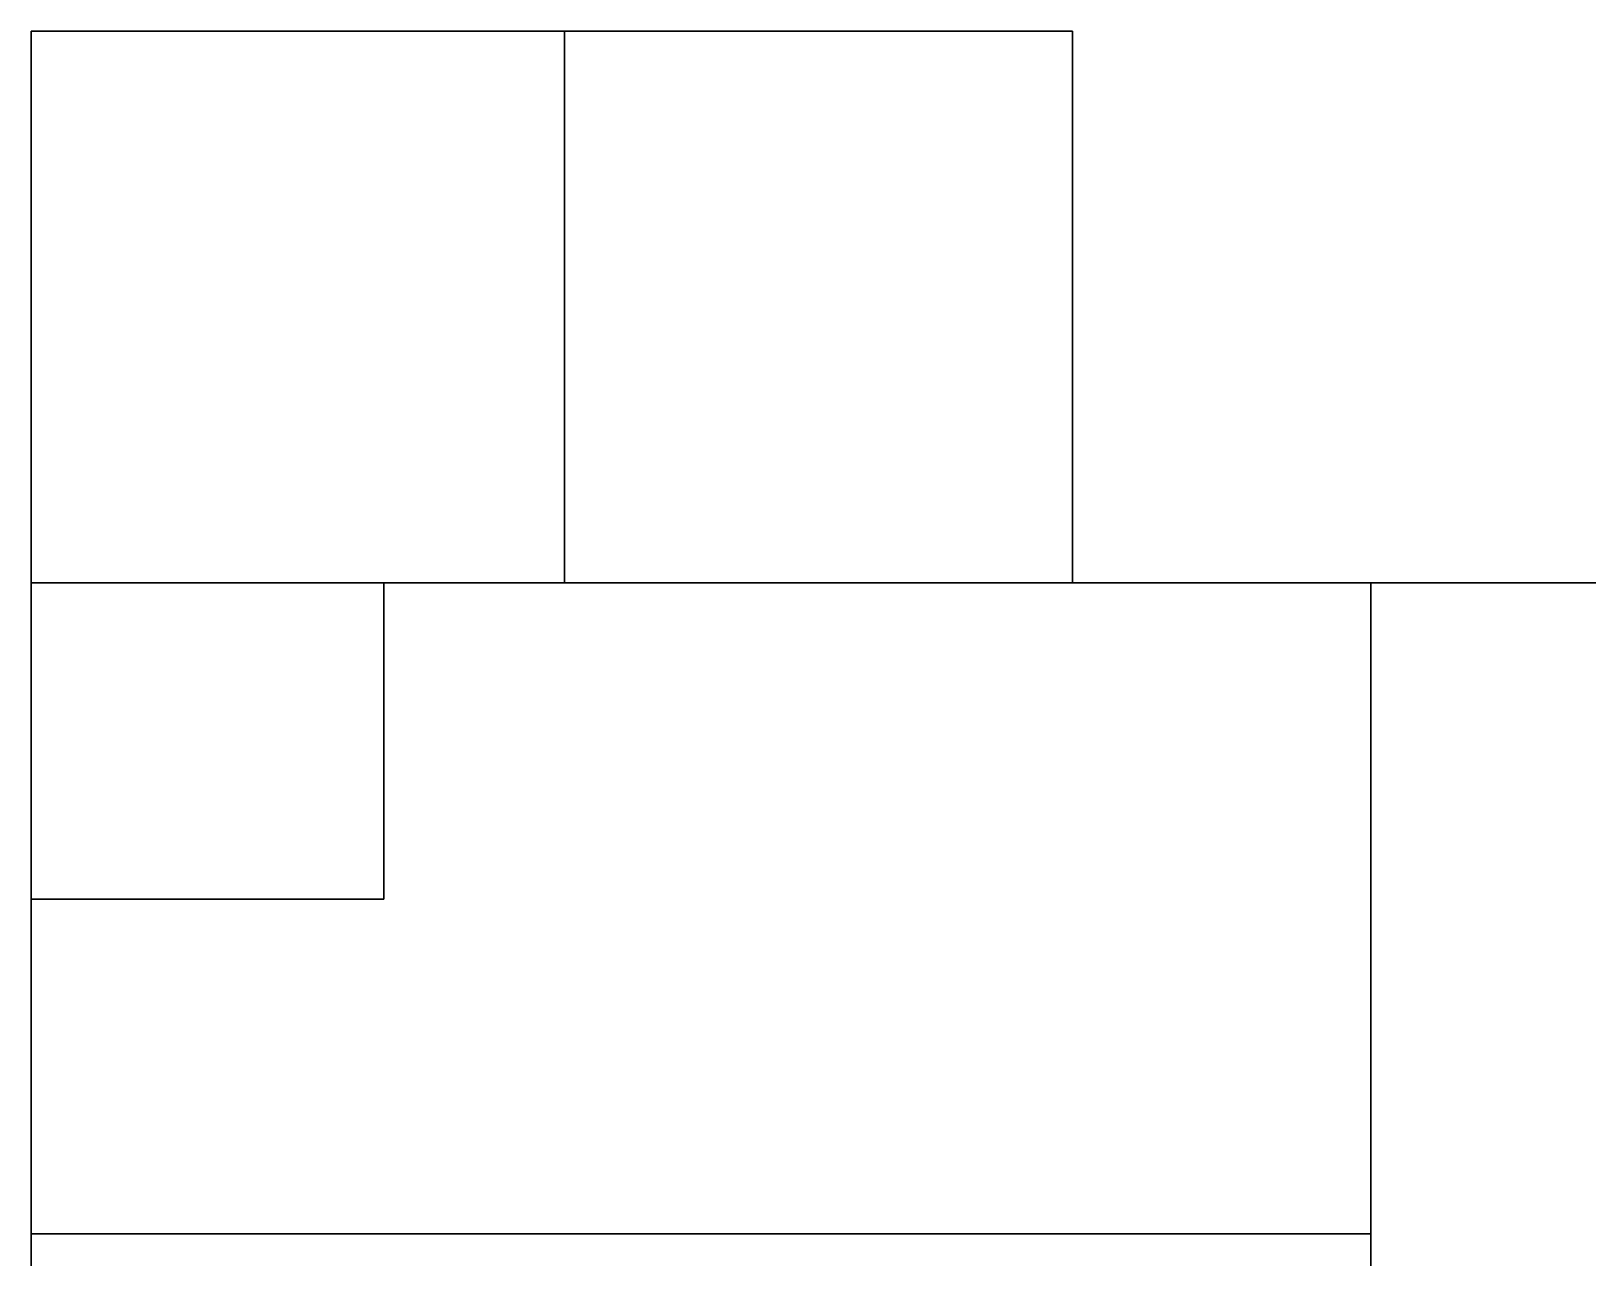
# Model space of a CAD drawing. Header units: metres. Extents: x -14 to 17.2, y -1.1 to 13.3.
# Drawn here: x 0 to 8.61, y 6.52 to 13.3 of the extents above; entities that cross this region are included whole.
import ezdxf

# ---------------------------------------------------------------- set-up
doc = ezdxf.new("R2010")
doc.units = ezdxf.units.M

msp = doc.modelspace()

# ---------------------------------------------------------------- linework, layer by layer
at = {"layer": 'F1_CNW_BWC', "color": 43}
for points in [[(1.95, 10.25, 2.6), (1.95, 10.25), (0, 10.25), (0, 10.25, 2.6)], [(0, 10.25, 2.6), (0, 10.25), (0, 8.5), (0, 8.5, 2.6)], [(1.95, 8.5, 2.6), (1.95, 8.5), (1.95, 10.25), (1.95, 10.25, 2.6)], [(0, 8.5, 2.6), (0, 8.5), (1.95, 8.5), (1.95, 8.5, 2.6)]]:
    msp.add_3dface(points, dxfattribs=at)
at = {"layer": 'F1_CNW_BWC', "color": 8}
msp.add_3dface([(1.95, 10.25), (1.95, 8.5), (0, 8.5), (0, 10.25)], dxfattribs=at)
at = {"layer": 'F1_CNW_BWC', "color": 15}
msp.add_3dface([(0, 10.25, 2.6), (0, 8.5, 2.6), (1.95, 8.5, 2.6), (1.95, 10.25, 2.6)], dxfattribs=at)
at = {"layer": 'F1_CNW_BWC', "color": 45}
msp.add_3dface([(1.95, 9.3, 2.1), (1.95, 9.3), (1.95, 10.1), (1.95, 10.1, 2.1)], dxfattribs=at)
at = {"layer": 'F1_CNW_BWC', "color": 143}
msp.add_3dface([(0, 9.3, 2.1), (0, 9.3, 1.5), (0, 8.7, 1.5), (0, 8.7, 2.1)], dxfattribs=at)
at = {"layer": 'F1_CNW_DORM1', "color": 43}
for points in [[(2.95, 13.3, 2.6), (2.95, 13.3), (0, 13.3), (0, 13.3, 2.6)], [(0, 13.3, 2.6), (0, 13.3), (0, 10.25), (0, 10.25, 2.6)], [(2.95, 10.25, 2.6), (2.95, 10.25), (2.95, 13.3), (2.95, 13.3, 2.6)], [(0, 10.25, 2.6), (0, 10.25), (1.95, 10.25), (1.95, 10.25, 2.6)], [(1.95, 10.25, 2.6), (1.95, 10.25), (2.95, 10.25), (2.95, 10.25, 2.6)]]:
    msp.add_3dface(points, dxfattribs=at)
at = {"layer": 'F1_CNW_DORM1', "color": 8}
msp.add_3dface([(2.95, 13.3), (2.95, 10.25), (0, 10.25), (0, 13.3)], dxfattribs=at)
at = {"layer": 'F1_CNW_DORM1', "color": 15}
msp.add_3dface([(0, 13.3, 2.6), (0, 10.25, 2.6), (2.95, 10.25, 2.6), (2.95, 13.3, 2.6)], dxfattribs=at)
at = {"layer": 'F1_CNW_DORM1', "color": 143}
msp.add_3dface([(2.075, 13.3, 2.3), (2.075, 13.3, 1.1), (0.875, 13.3, 1.1), (0.875, 13.3, 2.3)], dxfattribs=at)
at = {"layer": 'F1_CNW_DORM1', "color": 45}
msp.add_3dface([(2.05, 10.25, 2.1), (2.05, 10.25), (2.85, 10.25), (2.85, 10.25, 2.1)], dxfattribs=at)
at = {"layer": 'F1_CNW_DORM2', "color": 43}
for points in [[(5.76, 13.3, 2.6), (5.76, 13.3), (2.95, 13.3), (2.95, 13.3, 2.6)], [(2.95, 13.3, 2.6), (2.95, 13.3), (2.95, 10.25), (2.95, 10.25, 2.6)], [(5.76, 10.25, 2.6), (5.76, 10.25), (5.76, 13.3), (5.76, 13.3, 2.6)], [(2.95, 10.25, 2.6), (2.95, 10.25), (5.76, 10.25), (5.76, 10.25, 2.6)]]:
    msp.add_3dface(points, dxfattribs=at)
at = {"layer": 'F1_CNW_DORM2', "color": 8}
msp.add_3dface([(5.76, 13.3), (5.76, 10.25), (2.95, 10.25), (2.95, 13.3)], dxfattribs=at)
at = {"layer": 'F1_CNW_DORM2', "color": 15}
msp.add_3dface([(2.95, 13.3, 2.6), (2.95, 10.25, 2.6), (5.76, 10.25, 2.6), (5.76, 13.3, 2.6)], dxfattribs=at)
at = {"layer": 'F1_CNW_DORM2', "color": 143}
msp.add_3dface([(4.955, 13.3, 2.3), (4.955, 13.3, 1.1), (3.755, 13.3, 1.1), (3.755, 13.3, 2.3)], dxfattribs=at)
at = {"layer": 'F1_CNW_DORM2', "color": 45}
msp.add_3dface([(3.05, 10.25, 2.1), (3.05, 10.25), (3.85, 10.25), (3.85, 10.25, 2.1)], dxfattribs=at)
at = {"layer": 'F1_CNW_LIV', "color": 8}
msp.add_polyline3d([(7.41, 10.25, 0), (7.41, 6.65, 0), (0, 6.65, 0), (0, 8.5, 0), (1.95, 8.5, 0), (1.95, 10.25, 0)], close=True, dxfattribs=at)
at = {"layer": 'F1_CNW_LIV', "color": 15}
msp.add_polyline3d([(0, 8.5, 2.6), (0, 6.65, 2.6), (7.41, 6.65, 2.6), (7.41, 10.25, 2.6), (1.95, 10.25, 2.6), (1.95, 8.5, 2.6)], close=True, dxfattribs=at)
at = {"layer": 'F1_CNW_LIV', "color": 43}
for points in [[(2.95, 10.25, 2.6), (2.95, 10.25), (1.95, 10.25), (1.95, 10.25, 2.6)], [(1.95, 10.25, 2.6), (1.95, 10.25), (1.95, 8.5), (1.95, 8.5, 2.6)], [(5.76, 10.25, 2.6), (5.76, 10.25), (2.95, 10.25), (2.95, 10.25, 2.6)], [(7.41, 10.25, 2.6), (7.41, 10.25), (5.76, 10.25), (5.76, 10.25, 2.6)], [(7.41, 6.65, 2.6), (7.41, 6.65), (7.41, 10.25), (7.41, 10.25, 2.6)], [(1.95, 8.5, 2.6), (1.95, 8.5), (0, 8.5), (0, 8.5, 2.6)], [(0, 8.5, 2.6), (0, 8.5), (0, 6.65), (0, 6.65, 2.6)], [(0, 6.65, 2.6), (0, 6.65), (7.41, 6.65), (7.41, 6.65, 2.6)]]:
    msp.add_3dface(points, dxfattribs=at)
at = {"layer": 'F1_CNW_LIV', "color": 45}
for points in [[(2.85, 10.25, 2.1), (2.85, 10.25), (2.05, 10.25), (2.05, 10.25, 2.1)], [(3.85, 10.25, 2.1), (3.85, 10.25), (3.05, 10.25), (3.05, 10.25, 2.1)], [(1.95, 10.1, 2.1), (1.95, 10.1), (1.95, 9.3), (1.95, 9.3, 2.1)], [(7.41, 9.15, 2.1), (7.41, 9.15), (7.41, 9.95), (7.41, 9.95, 2.1)]]:
    msp.add_3dface(points, dxfattribs=at)
at = {"layer": 'F1_CNW_LIV', "color": 143}
for points in [[(7.085, 10.25, 2.3), (7.085, 10.25, 0.7), (6.085, 10.25, 0.7), (6.085, 10.25, 2.3)], [(0, 8.075, 2.3), (0, 8.075, 1.1), (0, 7.075, 1.1), (0, 7.075, 2.3)]]:
    msp.add_3dface(points, dxfattribs=at)
at = {"layer": 'F1_CORE', "color": 43}
for points in [[(9.81, 10.25, 2.6), (9.81, 10.25), (7.41, 10.25), (7.41, 10.25, 2.6)], [(7.41, 10.25, 2.6), (7.41, 10.25), (7.41, 6.65), (7.41, 6.65, 2.6)], [(7.41, 6.65, 2.6), (7.41, 6.65), (7.41, 3.05), (7.41, 3.05, 2.6)]]:
    msp.add_3dface(points, dxfattribs=at)
at = {"layer": 'F1_CORE', "color": 8}
msp.add_3dface([(9.81, 10.25), (9.81, 3.05), (7.41, 3.05), (7.41, 10.25)], dxfattribs=at)
at = {"layer": 'F1_CORE', "color": 15}
msp.add_3dface([(7.41, 10.25, 2.6), (7.41, 3.05, 2.6), (9.81, 3.05, 2.6), (9.81, 10.25, 2.6)], dxfattribs=at)
at = {"layer": 'F1_CORE', "color": 45}
msp.add_3dface([(7.41, 9.95, 2.1), (7.41, 9.95), (7.41, 9.15), (7.41, 9.15, 2.1)], dxfattribs=at)
at = {"layer": 'F1_CSW_LIV', "color": 8}
msp.add_polyline3d([(7.41, 6.65, 0), (7.41, 3.05, 0), (1.95, 3.05, 0), (1.95, 4.8, 0), (0, 4.8, 0), (0, 6.65, 0)], close=True, dxfattribs=at)
at = {"layer": 'F1_CSW_LIV', "color": 15}
msp.add_polyline3d([(0, 6.65, 2.6), (0, 4.8, 2.6), (1.95, 4.8, 2.6), (1.95, 3.05, 2.6), (7.41, 3.05, 2.6), (7.41, 6.65, 2.6)], close=True, dxfattribs=at)
at = {"layer": 'F1_CSW_LIV', "color": 43}
for points in [[(7.41, 6.65, 2.6), (7.41, 6.65), (0, 6.65), (0, 6.65, 2.6)], [(0, 6.65, 2.6), (0, 6.65), (0, 4.8), (0, 4.8, 2.6)], [(7.41, 3.05, 2.6), (7.41, 3.05), (7.41, 6.65), (7.41, 6.65, 2.6)]]:
    msp.add_3dface(points, dxfattribs=at)
at = {"layer": 'F2_CNW_BWC', "color": 43}
for points in [[(1.95, 10.25, 5.2), (1.95, 10.25, 2.6), (0, 10.25, 2.6), (0, 10.25, 5.2)], [(0, 10.25, 5.2), (0, 10.25, 2.6), (0, 8.5, 2.6), (0, 8.5, 5.2)], [(1.95, 8.5, 5.2), (1.95, 8.5, 2.6), (1.95, 10.25, 2.6), (1.95, 10.25, 5.2)], [(0, 8.5, 5.2), (0, 8.5, 2.6), (1.95, 8.5, 2.6), (1.95, 8.5, 5.2)]]:
    msp.add_3dface(points, dxfattribs=at)
at = {"layer": 'F2_CNW_BWC', "color": 8}
msp.add_3dface([(1.95, 10.25, 2.6), (1.95, 8.5, 2.6), (0, 8.5, 2.6), (0, 10.25, 2.6)], dxfattribs=at)
at = {"layer": 'F2_CNW_BWC', "color": 15}
msp.add_3dface([(0, 10.25, 5.2), (0, 8.5, 5.2), (1.95, 8.5, 5.2), (1.95, 10.25, 5.2)], dxfattribs=at)
at = {"layer": 'F2_CNW_BWC', "color": 45}
msp.add_3dface([(1.95, 9.3, 4.7), (1.95, 9.3, 2.6), (1.95, 10.1, 2.6), (1.95, 10.1, 4.7)], dxfattribs=at)
at = {"layer": 'F2_CNW_BWC', "color": 143}
msp.add_3dface([(0, 9.3, 4.7), (0, 9.3, 4.1), (0, 8.7, 4.1), (0, 8.7, 4.7)], dxfattribs=at)
at = {"layer": 'F2_CNW_DORM1', "color": 43}
for points in [[(2.95, 13.3, 5.2), (2.95, 13.3, 2.6), (0, 13.3, 2.6), (0, 13.3, 5.2)], [(0, 13.3, 5.2), (0, 13.3, 2.6), (0, 10.25, 2.6), (0, 10.25, 5.2)], [(2.95, 10.25, 5.2), (2.95, 10.25, 2.6), (2.95, 13.3, 2.6), (2.95, 13.3, 5.2)], [(0, 10.25, 5.2), (0, 10.25, 2.6), (1.95, 10.25, 2.6), (1.95, 10.25, 5.2)], [(1.95, 10.25, 5.2), (1.95, 10.25, 2.6), (2.95, 10.25, 2.6), (2.95, 10.25, 5.2)]]:
    msp.add_3dface(points, dxfattribs=at)
at = {"layer": 'F2_CNW_DORM1', "color": 8}
msp.add_3dface([(2.95, 13.3, 2.6), (2.95, 10.25, 2.6), (0, 10.25, 2.6), (0, 13.3, 2.6)], dxfattribs=at)
at = {"layer": 'F2_CNW_DORM1', "color": 15}
msp.add_3dface([(0, 13.3, 5.2), (0, 10.25, 5.2), (2.95, 10.25, 5.2), (2.95, 13.3, 5.2)], dxfattribs=at)
at = {"layer": 'F2_CNW_DORM1', "color": 143}
msp.add_3dface([(2.075, 13.3, 4.9), (2.075, 13.3, 3.7), (0.875, 13.3, 3.7), (0.875, 13.3, 4.9)], dxfattribs=at)
at = {"layer": 'F2_CNW_DORM1', "color": 45}
msp.add_3dface([(2.05, 10.25, 4.7), (2.05, 10.25, 2.6), (2.85, 10.25, 2.6), (2.85, 10.25, 4.7)], dxfattribs=at)
at = {"layer": 'F2_CNW_DORM2', "color": 43}
for points in [[(5.76, 13.3, 5.2), (5.76, 13.3, 2.6), (2.95, 13.3, 2.6), (2.95, 13.3, 5.2)], [(2.95, 13.3, 5.2), (2.95, 13.3, 2.6), (2.95, 10.25, 2.6), (2.95, 10.25, 5.2)], [(5.76, 10.25, 5.2), (5.76, 10.25, 2.6), (5.76, 13.3, 2.6), (5.76, 13.3, 5.2)], [(2.95, 10.25, 5.2), (2.95, 10.25, 2.6), (5.76, 10.25, 2.6), (5.76, 10.25, 5.2)]]:
    msp.add_3dface(points, dxfattribs=at)
at = {"layer": 'F2_CNW_DORM2', "color": 8}
msp.add_3dface([(5.76, 13.3, 2.6), (5.76, 10.25, 2.6), (2.95, 10.25, 2.6), (2.95, 13.3, 2.6)], dxfattribs=at)
at = {"layer": 'F2_CNW_DORM2', "color": 15}
msp.add_3dface([(2.95, 13.3, 5.2), (2.95, 10.25, 5.2), (5.76, 10.25, 5.2), (5.76, 13.3, 5.2)], dxfattribs=at)
at = {"layer": 'F2_CNW_DORM2', "color": 143}
msp.add_3dface([(4.955, 13.3, 4.9), (4.955, 13.3, 3.7), (3.755, 13.3, 3.7), (3.755, 13.3, 4.9)], dxfattribs=at)
at = {"layer": 'F2_CNW_DORM2', "color": 45}
msp.add_3dface([(3.05, 10.25, 4.7), (3.05, 10.25, 2.6), (3.85, 10.25, 2.6), (3.85, 10.25, 4.7)], dxfattribs=at)
at = {"layer": 'F2_CNW_LIV', "color": 8}
msp.add_polyline3d([(7.41, 10.25, 2.6), (7.41, 6.65, 2.6), (0, 6.65, 2.6), (0, 8.5, 2.6), (1.95, 8.5, 2.6), (1.95, 10.25, 2.6)], close=True, dxfattribs=at)
at = {"layer": 'F2_CNW_LIV', "color": 15}
msp.add_polyline3d([(0, 8.5, 5.2), (0, 6.65, 5.2), (7.41, 6.65, 5.2), (7.41, 10.25, 5.2), (1.95, 10.25, 5.2), (1.95, 8.5, 5.2)], close=True, dxfattribs=at)
at = {"layer": 'F2_CNW_LIV', "color": 43}
for points in [[(2.95, 10.25, 5.2), (2.95, 10.25, 2.6), (1.95, 10.25, 2.6), (1.95, 10.25, 5.2)], [(1.95, 10.25, 5.2), (1.95, 10.25, 2.6), (1.95, 8.5, 2.6), (1.95, 8.5, 5.2)], [(5.76, 10.25, 5.2), (5.76, 10.25, 2.6), (2.95, 10.25, 2.6), (2.95, 10.25, 5.2)], [(7.41, 10.25, 5.2), (7.41, 10.25, 2.6), (5.76, 10.25, 2.6), (5.76, 10.25, 5.2)], [(7.41, 6.65, 5.2), (7.41, 6.65, 2.6), (7.41, 10.25, 2.6), (7.41, 10.25, 5.2)], [(1.95, 8.5, 5.2), (1.95, 8.5, 2.6), (0, 8.5, 2.6), (0, 8.5, 5.2)], [(0, 8.5, 5.2), (0, 8.5, 2.6), (0, 6.65, 2.6), (0, 6.65, 5.2)], [(0, 6.65, 5.2), (0, 6.65, 2.6), (7.41, 6.65, 2.6), (7.41, 6.65, 5.2)]]:
    msp.add_3dface(points, dxfattribs=at)
at = {"layer": 'F2_CNW_LIV', "color": 45}
for points in [[(2.85, 10.25, 4.7), (2.85, 10.25, 2.6), (2.05, 10.25, 2.6), (2.05, 10.25, 4.7)], [(3.85, 10.25, 4.7), (3.85, 10.25, 2.6), (3.05, 10.25, 2.6), (3.05, 10.25, 4.7)], [(1.95, 10.1, 4.7), (1.95, 10.1, 2.6), (1.95, 9.3, 2.6), (1.95, 9.3, 4.7)], [(7.41, 9.15, 4.7), (7.41, 9.15, 2.6), (7.41, 9.95, 2.6), (7.41, 9.95, 4.7)]]:
    msp.add_3dface(points, dxfattribs=at)
at = {"layer": 'F2_CNW_LIV', "color": 143}
for points in [[(7.085, 10.25, 4.9), (7.085, 10.25, 3.3), (6.085, 10.25, 3.3), (6.085, 10.25, 4.9)], [(0, 8.075, 4.9), (0, 8.075, 3.7), (0, 7.075, 3.7), (0, 7.075, 4.9)]]:
    msp.add_3dface(points, dxfattribs=at)
at = {"layer": 'F2_CORE', "color": 43}
for points in [[(9.81, 10.25, 5.2), (9.81, 10.25, 2.6), (7.41, 10.25, 2.6), (7.41, 10.25, 5.2)], [(7.41, 10.25, 5.2), (7.41, 10.25, 2.6), (7.41, 6.65, 2.6), (7.41, 6.65, 5.2)], [(7.41, 6.65, 5.2), (7.41, 6.65, 2.6), (7.41, 3.05, 2.6), (7.41, 3.05, 5.2)]]:
    msp.add_3dface(points, dxfattribs=at)
at = {"layer": 'F2_CORE', "color": 8}
msp.add_3dface([(9.81, 10.25, 2.6), (9.81, 3.05, 2.6), (7.41, 3.05, 2.6), (7.41, 10.25, 2.6)], dxfattribs=at)
at = {"layer": 'F2_CORE', "color": 15}
msp.add_3dface([(7.41, 10.25, 5.2), (7.41, 3.05, 5.2), (9.81, 3.05, 5.2), (9.81, 10.25, 5.2)], dxfattribs=at)
at = {"layer": 'F2_CORE', "color": 45}
msp.add_3dface([(7.41, 9.95, 4.7), (7.41, 9.95, 2.6), (7.41, 9.15, 2.6), (7.41, 9.15, 4.7)], dxfattribs=at)
at = {"layer": 'F2_CSW_LIV', "color": 8}
msp.add_polyline3d([(7.41, 6.65, 2.6), (7.41, 3.05, 2.6), (1.95, 3.05, 2.6), (1.95, 4.8, 2.6), (0, 4.8, 2.6), (0, 6.65, 2.6)], close=True, dxfattribs=at)
at = {"layer": 'F2_CSW_LIV', "color": 15}
msp.add_polyline3d([(0, 6.65, 5.2), (0, 4.8, 5.2), (1.95, 4.8, 5.2), (1.95, 3.05, 5.2), (7.41, 3.05, 5.2), (7.41, 6.65, 5.2)], close=True, dxfattribs=at)
at = {"layer": 'F2_CSW_LIV', "color": 43}
for points in [[(7.41, 6.65, 5.2), (7.41, 6.65, 2.6), (0, 6.65, 2.6), (0, 6.65, 5.2)], [(0, 6.65, 5.2), (0, 6.65, 2.6), (0, 4.8, 2.6), (0, 4.8, 5.2)], [(7.41, 3.05, 5.2), (7.41, 3.05, 2.6), (7.41, 6.65, 2.6), (7.41, 6.65, 5.2)]]:
    msp.add_3dface(points, dxfattribs=at)
at = {"layer": 'F3_CNW_BWC', "color": 43}
for points in [[(1.95, 10.25, 7.8), (1.95, 10.25, 5.2), (0, 10.25, 5.2), (0, 10.25, 7.8)], [(0, 10.25, 7.8), (0, 10.25, 5.2), (0, 8.5, 5.2), (0, 8.5, 7.8)], [(1.95, 8.5, 7.8), (1.95, 8.5, 5.2), (1.95, 10.25, 5.2), (1.95, 10.25, 7.8)], [(0, 8.5, 7.8), (0, 8.5, 5.2), (1.95, 8.5, 5.2), (1.95, 8.5, 7.8)]]:
    msp.add_3dface(points, dxfattribs=at)
at = {"layer": 'F3_CNW_BWC', "color": 8}
msp.add_3dface([(1.95, 10.25, 5.2), (1.95, 8.5, 5.2), (0, 8.5, 5.2), (0, 10.25, 5.2)], dxfattribs=at)
at = {"layer": 'F3_CNW_BWC', "color": 15}
msp.add_3dface([(0, 10.25, 7.8), (0, 8.5, 7.8), (1.95, 8.5, 7.8), (1.95, 10.25, 7.8)], dxfattribs=at)
at = {"layer": 'F3_CNW_BWC', "color": 45}
msp.add_3dface([(1.95, 9.3, 7.3), (1.95, 9.3, 5.2), (1.95, 10.1, 5.2), (1.95, 10.1, 7.3)], dxfattribs=at)
at = {"layer": 'F3_CNW_BWC', "color": 143}
msp.add_3dface([(0, 9.3, 7.3), (0, 9.3, 6.7), (0, 8.7, 6.7), (0, 8.7, 7.3)], dxfattribs=at)
at = {"layer": 'F3_CNW_DORM1', "color": 43}
for points in [[(2.95, 13.3, 7.8), (2.95, 13.3, 5.2), (0, 13.3, 5.2), (0, 13.3, 7.8)], [(0, 13.3, 7.8), (0, 13.3, 5.2), (0, 10.25, 5.2), (0, 10.25, 7.8)], [(2.95, 10.25, 7.8), (2.95, 10.25, 5.2), (2.95, 13.3, 5.2), (2.95, 13.3, 7.8)], [(0, 10.25, 7.8), (0, 10.25, 5.2), (1.95, 10.25, 5.2), (1.95, 10.25, 7.8)], [(1.95, 10.25, 7.8), (1.95, 10.25, 5.2), (2.95, 10.25, 5.2), (2.95, 10.25, 7.8)]]:
    msp.add_3dface(points, dxfattribs=at)
at = {"layer": 'F3_CNW_DORM1', "color": 8}
msp.add_3dface([(2.95, 13.3, 5.2), (2.95, 10.25, 5.2), (0, 10.25, 5.2), (0, 13.3, 5.2)], dxfattribs=at)
at = {"layer": 'F3_CNW_DORM1', "color": 15}
msp.add_3dface([(0, 13.3, 7.8), (0, 10.25, 7.8), (2.95, 10.25, 7.8), (2.95, 13.3, 7.8)], dxfattribs=at)
at = {"layer": 'F3_CNW_DORM1', "color": 143}
msp.add_3dface([(2.075, 13.3, 7.5), (2.075, 13.3, 6.3), (0.875, 13.3, 6.3), (0.875, 13.3, 7.5)], dxfattribs=at)
at = {"layer": 'F3_CNW_DORM1', "color": 45}
msp.add_3dface([(2.05, 10.25, 7.3), (2.05, 10.25, 5.2), (2.85, 10.25, 5.2), (2.85, 10.25, 7.3)], dxfattribs=at)
at = {"layer": 'F3_CNW_DORM2', "color": 43}
for points in [[(5.76, 13.3, 7.8), (5.76, 13.3, 5.2), (2.95, 13.3, 5.2), (2.95, 13.3, 7.8)], [(2.95, 13.3, 7.8), (2.95, 13.3, 5.2), (2.95, 10.25, 5.2), (2.95, 10.25, 7.8)], [(5.76, 10.25, 7.8), (5.76, 10.25, 5.2), (5.76, 13.3, 5.2), (5.76, 13.3, 7.8)], [(2.95, 10.25, 7.8), (2.95, 10.25, 5.2), (5.76, 10.25, 5.2), (5.76, 10.25, 7.8)]]:
    msp.add_3dface(points, dxfattribs=at)
at = {"layer": 'F3_CNW_DORM2', "color": 8}
msp.add_3dface([(5.76, 13.3, 5.2), (5.76, 10.25, 5.2), (2.95, 10.25, 5.2), (2.95, 13.3, 5.2)], dxfattribs=at)
at = {"layer": 'F3_CNW_DORM2', "color": 15}
msp.add_3dface([(2.95, 13.3, 7.8), (2.95, 10.25, 7.8), (5.76, 10.25, 7.8), (5.76, 13.3, 7.8)], dxfattribs=at)
at = {"layer": 'F3_CNW_DORM2', "color": 143}
msp.add_3dface([(4.955, 13.3, 7.5), (4.955, 13.3, 6.3), (3.755, 13.3, 6.3), (3.755, 13.3, 7.5)], dxfattribs=at)
at = {"layer": 'F3_CNW_DORM2', "color": 45}
msp.add_3dface([(3.05, 10.25, 7.3), (3.05, 10.25, 5.2), (3.85, 10.25, 5.2), (3.85, 10.25, 7.3)], dxfattribs=at)
at = {"layer": 'F3_CNW_LIV', "color": 8}
msp.add_polyline3d([(7.41, 10.25, 5.2), (7.41, 6.65, 5.2), (0, 6.65, 5.2), (0, 8.5, 5.2), (1.95, 8.5, 5.2), (1.95, 10.25, 5.2)], close=True, dxfattribs=at)
at = {"layer": 'F3_CNW_LIV', "color": 15}
msp.add_polyline3d([(0, 8.5, 7.8), (0, 6.65, 7.8), (7.41, 6.65, 7.8), (7.41, 10.25, 7.8), (1.95, 10.25, 7.8), (1.95, 8.5, 7.8)], close=True, dxfattribs=at)
at = {"layer": 'F3_CNW_LIV', "color": 43}
for points in [[(2.95, 10.25, 7.8), (2.95, 10.25, 5.2), (1.95, 10.25, 5.2), (1.95, 10.25, 7.8)], [(1.95, 10.25, 7.8), (1.95, 10.25, 5.2), (1.95, 8.5, 5.2), (1.95, 8.5, 7.8)], [(5.76, 10.25, 7.8), (5.76, 10.25, 5.2), (2.95, 10.25, 5.2), (2.95, 10.25, 7.8)], [(7.41, 10.25, 7.8), (7.41, 10.25, 5.2), (5.76, 10.25, 5.2), (5.76, 10.25, 7.8)], [(7.41, 6.65, 7.8), (7.41, 6.65, 5.2), (7.41, 10.25, 5.2), (7.41, 10.25, 7.8)], [(1.95, 8.5, 7.8), (1.95, 8.5, 5.2), (0, 8.5, 5.2), (0, 8.5, 7.8)], [(0, 8.5, 7.8), (0, 8.5, 5.2), (0, 6.65, 5.2), (0, 6.65, 7.8)], [(0, 6.65, 7.8), (0, 6.65, 5.2), (7.41, 6.65, 5.2), (7.41, 6.65, 7.8)]]:
    msp.add_3dface(points, dxfattribs=at)
at = {"layer": 'F3_CNW_LIV', "color": 45}
for points in [[(2.85, 10.25, 7.3), (2.85, 10.25, 5.2), (2.05, 10.25, 5.2), (2.05, 10.25, 7.3)], [(3.85, 10.25, 7.3), (3.85, 10.25, 5.2), (3.05, 10.25, 5.2), (3.05, 10.25, 7.3)], [(1.95, 10.1, 7.3), (1.95, 10.1, 5.2), (1.95, 9.3, 5.2), (1.95, 9.3, 7.3)], [(7.41, 9.15, 7.3), (7.41, 9.15, 5.2), (7.41, 9.95, 5.2), (7.41, 9.95, 7.3)]]:
    msp.add_3dface(points, dxfattribs=at)
at = {"layer": 'F3_CNW_LIV', "color": 143}
for points in [[(7.085, 10.25, 7.5), (7.085, 10.25, 5.9), (6.085, 10.25, 5.9), (6.085, 10.25, 7.5)], [(0, 8.075, 7.5), (0, 8.075, 6.3), (0, 7.075, 6.3), (0, 7.075, 7.5)]]:
    msp.add_3dface(points, dxfattribs=at)
at = {"layer": 'F3_CORE', "color": 43}
for points in [[(9.81, 10.25, 7.8), (9.81, 10.25, 5.2), (7.41, 10.25, 5.2), (7.41, 10.25, 7.8)], [(7.41, 10.25, 7.8), (7.41, 10.25, 5.2), (7.41, 6.65, 5.2), (7.41, 6.65, 7.8)], [(7.41, 6.65, 7.8), (7.41, 6.65, 5.2), (7.41, 3.05, 5.2), (7.41, 3.05, 7.8)]]:
    msp.add_3dface(points, dxfattribs=at)
at = {"layer": 'F3_CORE', "color": 8}
msp.add_3dface([(9.81, 10.25, 5.2), (9.81, 3.05, 5.2), (7.41, 3.05, 5.2), (7.41, 10.25, 5.2)], dxfattribs=at)
at = {"layer": 'F3_CORE', "color": 15}
msp.add_3dface([(7.41, 10.25, 7.8), (7.41, 3.05, 7.8), (9.81, 3.05, 7.8), (9.81, 10.25, 7.8)], dxfattribs=at)
at = {"layer": 'F3_CORE', "color": 45}
msp.add_3dface([(7.41, 9.95, 7.3), (7.41, 9.95, 5.2), (7.41, 9.15, 5.2), (7.41, 9.15, 7.3)], dxfattribs=at)
at = {"layer": 'F3_CSW_LIV', "color": 8}
msp.add_polyline3d([(7.41, 6.65, 5.2), (7.41, 3.05, 5.2), (1.95, 3.05, 5.2), (1.95, 4.8, 5.2), (0, 4.8, 5.2), (0, 6.65, 5.2)], close=True, dxfattribs=at)
at = {"layer": 'F3_CSW_LIV', "color": 15}
msp.add_polyline3d([(0, 6.65, 7.8), (0, 4.8, 7.8), (1.95, 4.8, 7.8), (1.95, 3.05, 7.8), (7.41, 3.05, 7.8), (7.41, 6.65, 7.8)], close=True, dxfattribs=at)
at = {"layer": 'F3_CSW_LIV', "color": 43}
for points in [[(7.41, 6.65, 7.8), (7.41, 6.65, 5.2), (0, 6.65, 5.2), (0, 6.65, 7.8)], [(0, 6.65, 7.8), (0, 6.65, 5.2), (0, 4.8, 5.2), (0, 4.8, 7.8)], [(7.41, 3.05, 7.8), (7.41, 3.05, 5.2), (7.41, 6.65, 5.2), (7.41, 6.65, 7.8)]]:
    msp.add_3dface(points, dxfattribs=at)
at = {"layer": 'F4_CNW_BWC', "color": 43}
for points in [[(1.95, 10.25, 10.4), (1.95, 10.25, 7.8), (0, 10.25, 7.8), (0, 10.25, 10.4)], [(0, 10.25, 10.4), (0, 10.25, 7.8), (0, 8.5, 7.8), (0, 8.5, 10.4)], [(1.95, 8.5, 10.4), (1.95, 8.5, 7.8), (1.95, 10.25, 7.8), (1.95, 10.25, 10.4)], [(0, 8.5, 10.4), (0, 8.5, 7.8), (1.95, 8.5, 7.8), (1.95, 8.5, 10.4)]]:
    msp.add_3dface(points, dxfattribs=at)
at = {"layer": 'F4_CNW_BWC', "color": 8}
msp.add_3dface([(1.95, 10.25, 7.8), (1.95, 8.5, 7.8), (0, 8.5, 7.8), (0, 10.25, 7.8)], dxfattribs=at)
at = {"layer": 'F4_CNW_BWC', "color": 15}
msp.add_3dface([(0, 10.25, 10.4), (0, 8.5, 10.4), (1.95, 8.5, 10.4), (1.95, 10.25, 10.4)], dxfattribs=at)
at = {"layer": 'F4_CNW_BWC', "color": 45}
msp.add_3dface([(1.95, 9.3, 9.9), (1.95, 9.3, 7.8), (1.95, 10.1, 7.8), (1.95, 10.1, 9.9)], dxfattribs=at)
at = {"layer": 'F4_CNW_BWC', "color": 143}
msp.add_3dface([(0, 9.3, 9.9), (0, 9.3, 9.3), (0, 8.7, 9.3), (0, 8.7, 9.9)], dxfattribs=at)
at = {"layer": 'F4_CNW_DORM1', "color": 43}
for points in [[(2.95, 13.3, 10.4), (2.95, 13.3, 7.8), (0, 13.3, 7.8), (0, 13.3, 10.4)], [(0, 13.3, 10.4), (0, 13.3, 7.8), (0, 10.25, 7.8), (0, 10.25, 10.4)], [(2.95, 10.25, 10.4), (2.95, 10.25, 7.8), (2.95, 13.3, 7.8), (2.95, 13.3, 10.4)], [(0, 10.25, 10.4), (0, 10.25, 7.8), (1.95, 10.25, 7.8), (1.95, 10.25, 10.4)], [(1.95, 10.25, 10.4), (1.95, 10.25, 7.8), (2.95, 10.25, 7.8), (2.95, 10.25, 10.4)]]:
    msp.add_3dface(points, dxfattribs=at)
at = {"layer": 'F4_CNW_DORM1', "color": 8}
msp.add_3dface([(2.95, 13.3, 7.8), (2.95, 10.25, 7.8), (0, 10.25, 7.8), (0, 13.3, 7.8)], dxfattribs=at)
at = {"layer": 'F4_CNW_DORM1', "color": 15}
msp.add_3dface([(0, 13.3, 10.4), (0, 10.25, 10.4), (2.95, 10.25, 10.4), (2.95, 13.3, 10.4)], dxfattribs=at)
at = {"layer": 'F4_CNW_DORM1', "color": 143}
msp.add_3dface([(2.075, 13.3, 10.1), (2.075, 13.3, 8.9), (0.875, 13.3, 8.9), (0.875, 13.3, 10.1)], dxfattribs=at)
at = {"layer": 'F4_CNW_DORM1', "color": 45}
msp.add_3dface([(2.05, 10.25, 9.9), (2.05, 10.25, 7.8), (2.85, 10.25, 7.8), (2.85, 10.25, 9.9)], dxfattribs=at)
at = {"layer": 'F4_CNW_DORM2', "color": 43}
for points in [[(5.76, 13.3, 10.4), (5.76, 13.3, 7.8), (2.95, 13.3, 7.8), (2.95, 13.3, 10.4)], [(2.95, 13.3, 10.4), (2.95, 13.3, 7.8), (2.95, 10.25, 7.8), (2.95, 10.25, 10.4)], [(5.76, 10.25, 10.4), (5.76, 10.25, 7.8), (5.76, 13.3, 7.8), (5.76, 13.3, 10.4)], [(2.95, 10.25, 10.4), (2.95, 10.25, 7.8), (5.76, 10.25, 7.8), (5.76, 10.25, 10.4)]]:
    msp.add_3dface(points, dxfattribs=at)
at = {"layer": 'F4_CNW_DORM2', "color": 8}
msp.add_3dface([(5.76, 13.3, 7.8), (5.76, 10.25, 7.8), (2.95, 10.25, 7.8), (2.95, 13.3, 7.8)], dxfattribs=at)
at = {"layer": 'F4_CNW_DORM2', "color": 15}
msp.add_3dface([(2.95, 13.3, 10.4), (2.95, 10.25, 10.4), (5.76, 10.25, 10.4), (5.76, 13.3, 10.4)], dxfattribs=at)
at = {"layer": 'F4_CNW_DORM2', "color": 143}
msp.add_3dface([(4.955, 13.3, 10.1), (4.955, 13.3, 8.9), (3.755, 13.3, 8.9), (3.755, 13.3, 10.1)], dxfattribs=at)
at = {"layer": 'F4_CNW_DORM2', "color": 45}
msp.add_3dface([(3.05, 10.25, 9.9), (3.05, 10.25, 7.8), (3.85, 10.25, 7.8), (3.85, 10.25, 9.9)], dxfattribs=at)
at = {"layer": 'F4_CNW_LIV', "color": 8}
msp.add_polyline3d([(7.41, 10.25, 7.8), (7.41, 6.65, 7.8), (0, 6.65, 7.8), (0, 8.5, 7.8), (1.95, 8.5, 7.8), (1.95, 10.25, 7.8)], close=True, dxfattribs=at)
at = {"layer": 'F4_CNW_LIV', "color": 15}
msp.add_polyline3d([(0, 8.5, 10.4), (0, 6.65, 10.4), (7.41, 6.65, 10.4), (7.41, 10.25, 10.4), (1.95, 10.25, 10.4), (1.95, 8.5, 10.4)], close=True, dxfattribs=at)
at = {"layer": 'F4_CNW_LIV', "color": 43}
for points in [[(2.95, 10.25, 10.4), (2.95, 10.25, 7.8), (1.95, 10.25, 7.8), (1.95, 10.25, 10.4)], [(1.95, 10.25, 10.4), (1.95, 10.25, 7.8), (1.95, 8.5, 7.8), (1.95, 8.5, 10.4)], [(5.76, 10.25, 10.4), (5.76, 10.25, 7.8), (2.95, 10.25, 7.8), (2.95, 10.25, 10.4)], [(7.41, 10.25, 10.4), (7.41, 10.25, 7.8), (5.76, 10.25, 7.8), (5.76, 10.25, 10.4)], [(7.41, 6.65, 10.4), (7.41, 6.65, 7.8), (7.41, 10.25, 7.8), (7.41, 10.25, 10.4)], [(1.95, 8.5, 10.4), (1.95, 8.5, 7.8), (0, 8.5, 7.8), (0, 8.5, 10.4)], [(0, 8.5, 10.4), (0, 8.5, 7.8), (0, 6.65, 7.8), (0, 6.65, 10.4)], [(0, 6.65, 10.4), (0, 6.65, 7.8), (7.41, 6.65, 7.8), (7.41, 6.65, 10.4)]]:
    msp.add_3dface(points, dxfattribs=at)
at = {"layer": 'F4_CNW_LIV', "color": 45}
for points in [[(2.85, 10.25, 9.9), (2.85, 10.25, 7.8), (2.05, 10.25, 7.8), (2.05, 10.25, 9.9)], [(3.85, 10.25, 9.9), (3.85, 10.25, 7.8), (3.05, 10.25, 7.8), (3.05, 10.25, 9.9)], [(1.95, 10.1, 9.9), (1.95, 10.1, 7.8), (1.95, 9.3, 7.8), (1.95, 9.3, 9.9)], [(7.41, 9.15, 9.9), (7.41, 9.15, 7.8), (7.41, 9.95, 7.8), (7.41, 9.95, 9.9)]]:
    msp.add_3dface(points, dxfattribs=at)
at = {"layer": 'F4_CNW_LIV', "color": 143}
for points in [[(7.085, 10.25, 10.1), (7.085, 10.25, 8.5), (6.085, 10.25, 8.5), (6.085, 10.25, 10.1)], [(0, 8.075, 10.1), (0, 8.075, 8.9), (0, 7.075, 8.9), (0, 7.075, 10.1)]]:
    msp.add_3dface(points, dxfattribs=at)
at = {"layer": 'F4_CORE', "color": 43}
for points in [[(9.81, 10.25, 10.4), (9.81, 10.25, 7.8), (7.41, 10.25, 7.8), (7.41, 10.25, 10.4)], [(7.41, 10.25, 10.4), (7.41, 10.25, 7.8), (7.41, 6.65, 7.8), (7.41, 6.65, 10.4)], [(7.41, 6.65, 10.4), (7.41, 6.65, 7.8), (7.41, 3.05, 7.8), (7.41, 3.05, 10.4)]]:
    msp.add_3dface(points, dxfattribs=at)
at = {"layer": 'F4_CORE', "color": 8}
msp.add_3dface([(9.81, 10.25, 7.8), (9.81, 3.05, 7.8), (7.41, 3.05, 7.8), (7.41, 10.25, 7.8)], dxfattribs=at)
at = {"layer": 'F4_CORE', "color": 15}
msp.add_3dface([(7.41, 10.25, 10.4), (7.41, 3.05, 10.4), (9.81, 3.05, 10.4), (9.81, 10.25, 10.4)], dxfattribs=at)
at = {"layer": 'F4_CORE', "color": 45}
msp.add_3dface([(7.41, 9.95, 9.9), (7.41, 9.95, 7.8), (7.41, 9.15, 7.8), (7.41, 9.15, 9.9)], dxfattribs=at)
at = {"layer": 'F4_CSW_LIV', "color": 8}
msp.add_polyline3d([(7.41, 6.65, 7.8), (7.41, 3.05, 7.8), (1.95, 3.05, 7.8), (1.95, 4.8, 7.8), (0, 4.8, 7.8), (0, 6.65, 7.8)], close=True, dxfattribs=at)
at = {"layer": 'F4_CSW_LIV', "color": 15}
msp.add_polyline3d([(0, 6.65, 10.4), (0, 4.8, 10.4), (1.95, 4.8, 10.4), (1.95, 3.05, 10.4), (7.41, 3.05, 10.4), (7.41, 6.65, 10.4)], close=True, dxfattribs=at)
at = {"layer": 'F4_CSW_LIV', "color": 43}
for points in [[(7.41, 6.65, 10.4), (7.41, 6.65, 7.8), (0, 6.65, 7.8), (0, 6.65, 10.4)], [(0, 6.65, 10.4), (0, 6.65, 7.8), (0, 4.8, 7.8), (0, 4.8, 10.4)], [(7.41, 3.05, 10.4), (7.41, 3.05, 7.8), (7.41, 6.65, 7.8), (7.41, 6.65, 10.4)]]:
    msp.add_3dface(points, dxfattribs=at)
at = {"layer": 'F5_CNW_BWC', "color": 43}
for points in [[(1.95, 10.25, 13), (1.95, 10.25, 10.4), (0, 10.25, 10.4), (0, 10.25, 13)], [(0, 10.25, 13), (0, 10.25, 10.4), (0, 8.5, 10.4), (0, 8.5, 13)], [(1.95, 8.5, 13), (1.95, 8.5, 10.4), (1.95, 10.25, 10.4), (1.95, 10.25, 13)], [(0, 8.5, 13), (0, 8.5, 10.4), (1.95, 8.5, 10.4), (1.95, 8.5, 13)]]:
    msp.add_3dface(points, dxfattribs=at)
at = {"layer": 'F5_CNW_BWC', "color": 8}
msp.add_3dface([(1.95, 10.25, 10.4), (1.95, 8.5, 10.4), (0, 8.5, 10.4), (0, 10.25, 10.4)], dxfattribs=at)
at = {"layer": 'F5_CNW_BWC', "color": 15}
msp.add_3dface([(0, 10.25, 13), (0, 8.5, 13), (1.95, 8.5, 13), (1.95, 10.25, 13)], dxfattribs=at)
at = {"layer": 'F5_CNW_BWC', "color": 45}
msp.add_3dface([(1.95, 9.3, 12.5), (1.95, 9.3, 10.4), (1.95, 10.1, 10.4), (1.95, 10.1, 12.5)], dxfattribs=at)
at = {"layer": 'F5_CNW_BWC', "color": 143}
msp.add_3dface([(0, 9.3, 12.5), (0, 9.3, 11.9), (0, 8.7, 11.9), (0, 8.7, 12.5)], dxfattribs=at)
at = {"layer": 'F5_CNW_DORM1', "color": 43}
for points in [[(2.95, 13.3, 13), (2.95, 13.3, 10.4), (0, 13.3, 10.4), (0, 13.3, 13)], [(0, 13.3, 13), (0, 13.3, 10.4), (0, 10.25, 10.4), (0, 10.25, 13)], [(2.95, 10.25, 13), (2.95, 10.25, 10.4), (2.95, 13.3, 10.4), (2.95, 13.3, 13)], [(0, 10.25, 13), (0, 10.25, 10.4), (1.95, 10.25, 10.4), (1.95, 10.25, 13)], [(1.95, 10.25, 13), (1.95, 10.25, 10.4), (2.95, 10.25, 10.4), (2.95, 10.25, 13)]]:
    msp.add_3dface(points, dxfattribs=at)
at = {"layer": 'F5_CNW_DORM1', "color": 8}
msp.add_3dface([(2.95, 13.3, 10.4), (2.95, 10.25, 10.4), (0, 10.25, 10.4), (0, 13.3, 10.4)], dxfattribs=at)
at = {"layer": 'F5_CNW_DORM1', "color": 15}
msp.add_3dface([(0, 13.3, 13), (0, 10.25, 13), (2.95, 10.25, 13), (2.95, 13.3, 13)], dxfattribs=at)
at = {"layer": 'F5_CNW_DORM1', "color": 143}
msp.add_3dface([(2.075, 13.3, 12.7), (2.075, 13.3, 11.5), (0.875, 13.3, 11.5), (0.875, 13.3, 12.7)], dxfattribs=at)
at = {"layer": 'F5_CNW_DORM1', "color": 45}
msp.add_3dface([(2.05, 10.25, 12.5), (2.05, 10.25, 10.4), (2.85, 10.25, 10.4), (2.85, 10.25, 12.5)], dxfattribs=at)
at = {"layer": 'F5_CNW_DORM2', "color": 43}
for points in [[(5.76, 13.3, 13), (5.76, 13.3, 10.4), (2.95, 13.3, 10.4), (2.95, 13.3, 13)], [(2.95, 13.3, 13), (2.95, 13.3, 10.4), (2.95, 10.25, 10.4), (2.95, 10.25, 13)], [(5.76, 10.25, 13), (5.76, 10.25, 10.4), (5.76, 13.3, 10.4), (5.76, 13.3, 13)], [(2.95, 10.25, 13), (2.95, 10.25, 10.4), (5.76, 10.25, 10.4), (5.76, 10.25, 13)]]:
    msp.add_3dface(points, dxfattribs=at)
at = {"layer": 'F5_CNW_DORM2', "color": 8}
msp.add_3dface([(5.76, 13.3, 10.4), (5.76, 10.25, 10.4), (2.95, 10.25, 10.4), (2.95, 13.3, 10.4)], dxfattribs=at)
at = {"layer": 'F5_CNW_DORM2', "color": 15}
msp.add_3dface([(2.95, 13.3, 13), (2.95, 10.25, 13), (5.76, 10.25, 13), (5.76, 13.3, 13)], dxfattribs=at)
at = {"layer": 'F5_CNW_DORM2', "color": 143}
msp.add_3dface([(4.955, 13.3, 12.7), (4.955, 13.3, 11.5), (3.755, 13.3, 11.5), (3.755, 13.3, 12.7)], dxfattribs=at)
at = {"layer": 'F5_CNW_DORM2', "color": 45}
msp.add_3dface([(3.05, 10.25, 12.5), (3.05, 10.25, 10.4), (3.85, 10.25, 10.4), (3.85, 10.25, 12.5)], dxfattribs=at)
at = {"layer": 'F5_CNW_LIV', "color": 8}
msp.add_polyline3d([(7.41, 10.25, 10.4), (7.41, 6.65, 10.4), (0, 6.65, 10.4), (0, 8.5, 10.4), (1.95, 8.5, 10.4), (1.95, 10.25, 10.4)], close=True, dxfattribs=at)
at = {"layer": 'F5_CNW_LIV', "color": 15}
msp.add_polyline3d([(0, 8.5, 13), (0, 6.65, 13), (7.41, 6.65, 13), (7.41, 10.25, 13), (1.95, 10.25, 13), (1.95, 8.5, 13)], close=True, dxfattribs=at)
at = {"layer": 'F5_CNW_LIV', "color": 43}
for points in [[(2.95, 10.25, 13), (2.95, 10.25, 10.4), (1.95, 10.25, 10.4), (1.95, 10.25, 13)], [(1.95, 10.25, 13), (1.95, 10.25, 10.4), (1.95, 8.5, 10.4), (1.95, 8.5, 13)], [(5.76, 10.25, 13), (5.76, 10.25, 10.4), (2.95, 10.25, 10.4), (2.95, 10.25, 13)], [(7.41, 10.25, 13), (7.41, 10.25, 10.4), (5.76, 10.25, 10.4), (5.76, 10.25, 13)], [(7.41, 6.65, 13), (7.41, 6.65, 10.4), (7.41, 10.25, 10.4), (7.41, 10.25, 13)], [(1.95, 8.5, 13), (1.95, 8.5, 10.4), (0, 8.5, 10.4), (0, 8.5, 13)], [(0, 8.5, 13), (0, 8.5, 10.4), (0, 6.65, 10.4), (0, 6.65, 13)], [(0, 6.65, 13), (0, 6.65, 10.4), (7.41, 6.65, 10.4), (7.41, 6.65, 13)]]:
    msp.add_3dface(points, dxfattribs=at)
at = {"layer": 'F5_CNW_LIV', "color": 45}
for points in [[(2.85, 10.25, 12.5), (2.85, 10.25, 10.4), (2.05, 10.25, 10.4), (2.05, 10.25, 12.5)], [(3.85, 10.25, 12.5), (3.85, 10.25, 10.4), (3.05, 10.25, 10.4), (3.05, 10.25, 12.5)], [(1.95, 10.1, 12.5), (1.95, 10.1, 10.4), (1.95, 9.3, 10.4), (1.95, 9.3, 12.5)], [(7.41, 9.15, 12.5), (7.41, 9.15, 10.4), (7.41, 9.95, 10.4), (7.41, 9.95, 12.5)]]:
    msp.add_3dface(points, dxfattribs=at)
at = {"layer": 'F5_CNW_LIV', "color": 143}
for points in [[(7.085, 10.25, 12.7), (7.085, 10.25, 11.1), (6.085, 10.25, 11.1), (6.085, 10.25, 12.7)], [(0, 8.075, 12.7), (0, 8.075, 11.5), (0, 7.075, 11.5), (0, 7.075, 12.7)]]:
    msp.add_3dface(points, dxfattribs=at)
at = {"layer": 'F5_CORE', "color": 43}
for points in [[(9.81, 10.25, 13), (9.81, 10.25, 10.4), (7.41, 10.25, 10.4), (7.41, 10.25, 13)], [(7.41, 10.25, 13), (7.41, 10.25, 10.4), (7.41, 6.65, 10.4), (7.41, 6.65, 13)], [(7.41, 6.65, 13), (7.41, 6.65, 10.4), (7.41, 3.05, 10.4), (7.41, 3.05, 13)]]:
    msp.add_3dface(points, dxfattribs=at)
at = {"layer": 'F5_CORE', "color": 8}
msp.add_3dface([(9.81, 10.25, 10.4), (9.81, 3.05, 10.4), (7.41, 3.05, 10.4), (7.41, 10.25, 10.4)], dxfattribs=at)
at = {"layer": 'F5_CORE', "color": 15}
msp.add_3dface([(7.41, 10.25, 13), (7.41, 3.05, 13), (9.81, 3.05, 13), (9.81, 10.25, 13)], dxfattribs=at)
at = {"layer": 'F5_CORE', "color": 45}
msp.add_3dface([(7.41, 9.95, 12.5), (7.41, 9.95, 10.4), (7.41, 9.15, 10.4), (7.41, 9.15, 12.5)], dxfattribs=at)
at = {"layer": 'F5_CSW_LIV', "color": 8}
msp.add_polyline3d([(7.41, 6.65, 10.4), (7.41, 3.05, 10.4), (1.95, 3.05, 10.4), (1.95, 4.8, 10.4), (0, 4.8, 10.4), (0, 6.65, 10.4)], close=True, dxfattribs=at)
at = {"layer": 'F5_CSW_LIV', "color": 15}
msp.add_polyline3d([(0, 6.65, 13), (0, 4.8, 13), (1.95, 4.8, 13), (1.95, 3.05, 13), (7.41, 3.05, 13), (7.41, 6.65, 13)], close=True, dxfattribs=at)
at = {"layer": 'F5_CSW_LIV', "color": 43}
for points in [[(7.41, 6.65, 13), (7.41, 6.65, 10.4), (0, 6.65, 10.4), (0, 6.65, 13)], [(0, 6.65, 13), (0, 6.65, 10.4), (0, 4.8, 10.4), (0, 4.8, 13)], [(7.41, 3.05, 13), (7.41, 3.05, 10.4), (7.41, 6.65, 10.4), (7.41, 6.65, 13)]]:
    msp.add_3dface(points, dxfattribs=at)

doc.saveas('drawing.dxf')
